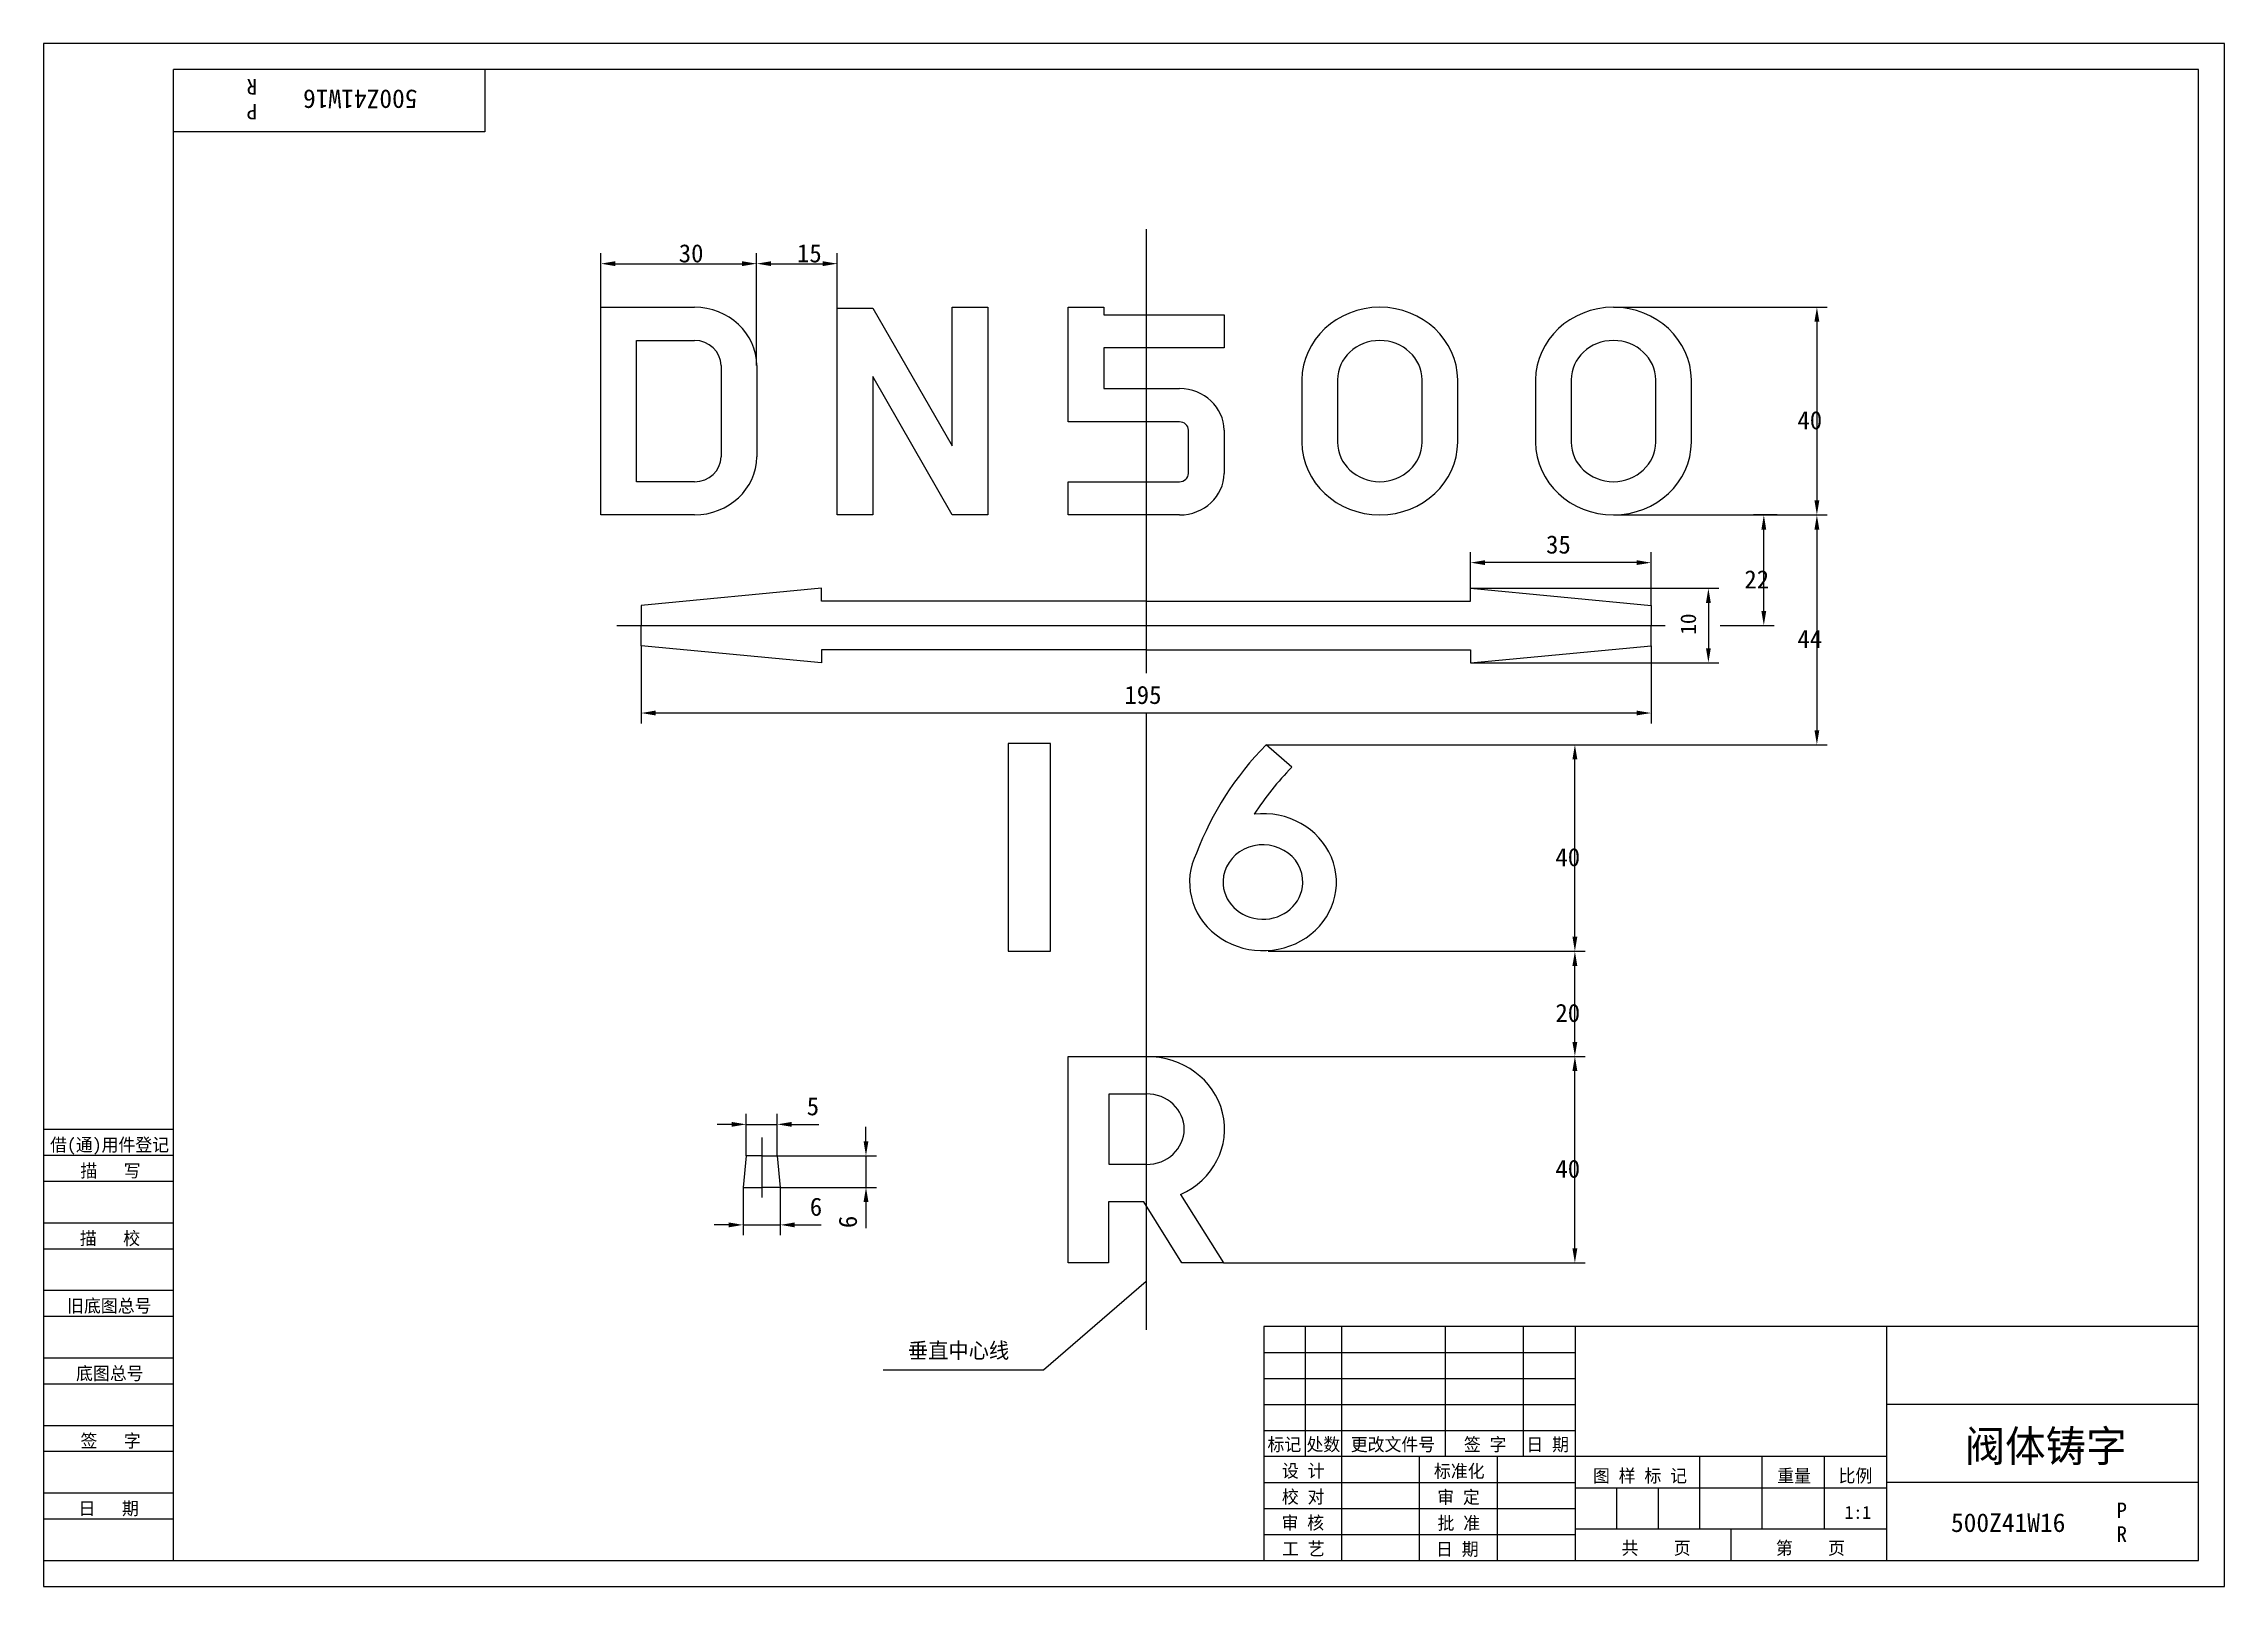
# Model space of a CAD drawing. Header units: metres. Extents: x 0 to 420, y 0 to 297.
import ezdxf

# ---------------------------------------------------------------- set-up
doc = ezdxf.new("R2010")
doc.units = ezdxf.units.M
for name, color, linetype in [('C', 6, 'Continuous'), ('D', 1, 'Continuous'), ('FL', 5, 'Continuous'), ('T', 7, 'Continuous'), ('TL', 4, 'Continuous')]:
    doc.layers.add(name, color=color, linetype=linetype)

# ---------------------------------------------------------------- blocks, each defined once
blk = doc.blocks.new('MZ5')
blk.add_lwpolyline([(0, 0), (0, 1.6), (5, 1.6, 0.41), (5.4, 2), (5.4, 4.08, 0.41), (5, 4.48), (0, 4.48), (0, 10), (1.6, 10), (1.6, 9.64), (7, 9.64), (7, 8.04), (1.6, 8.04), (1.6, 6.08), (5, 6.08, -0.41), (7, 4.08), (7, 2, -0.41), (5, 0)], format="xyb", close=True)
blk = doc.blocks.new('MZR')
at = {"linetype": 'CONTINUOUS'}
blk.add_lwpolyline([(3.5, 9.94, -0.8), (5.04, 3.29), (6.98, 0), (5.11, 0), (3.4, 2.94), (1.81, 2.94), (1.81, 0), (0, 0), (0, 9.94), (3.5, 9.94)], format="xyb", dxfattribs=at)
blk.add_lwpolyline([(1.84, 4.74), (1.84, 8.14), (3.51, 8.14, -1), (3.51, 4.74)], format="xyb", close=True, dxfattribs=at)
blk = doc.blocks.new('TUKUN3')
at = {"layer": 'FL'}
for p, q in [((420, 297), (0, 297)), ((0, 297), (0, 0)), ((420, 0), (420, 297)), ((0, 78), (25, 78)), ((0, 70), (25, 70)), ((0, 65), (25, 65)), ((0, 57), (25, 57)), ((0, 52), (25, 52)), ((243, 25), (243, 50)), ((250, 5), (250, 50)), ((270, 25), (270, 50)), ((285, 25), (285, 50)), ((0, 44), (25, 44)), ((235, 45), (295, 45)), ((0, 39), (25, 39)), ((235, 40), (295, 40)), ((235, 35), (295, 35)), ((0, 31), (25, 31)), ((235, 30), (295, 30)), ((0, 26), (25, 26)), ((280, 5), (280, 25)), ((0, 18), (25, 18)), ((235, 20), (295, 20)), ((0, 13), (25, 13)), ((235, 15), (295, 15)), ((235, 10), (295, 10)), ((0, 0), (420, 0))]:
    blk.add_line(p, q, dxfattribs=at)
at = {"layer": 'TL'}
for p, q in [((415, 292), (25, 292)), ((25, 5), (25, 292)), ((85, 292), (85, 280)), ((415, 5), (415, 292)), ((85, 280), (25, 280)), ((0, 88), (25, 88)), ((0, 83), (25, 83)), ((415, 50), (235, 50)), ((235, 50), (235, 5)), ((295, 5), (295, 50)), ((355, 5), (355, 50)), ((415, 35), (355, 35)), ((355, 25), (235, 25)), ((265, 5), (265, 25)), ((319, 11), (319, 25)), ((331, 11), (331, 25)), ((343, 11), (343, 25)), ((295, 19), (355, 19)), ((303, 11), (303, 19)), ((311, 11), (311, 19)), ((415, 20), (355, 20)), ((355, 11), (295, 11)), ((325, 5), (325, 11)), ((0, 5), (415, 5))]:
    blk.add_line(p, q, dxfattribs=at)
at = {"layer": 'T'}
for s, p in [('借(通)用件登记', (1.26, 83.76)), ('描   写', (7.09, 78.76)), ('描   校', (6.98, 65.76)), ('旧底图总号', (4.52, 52.76)), ('底图总号', (6.25, 39.76)), ('签   字', (7.1, 26.76)), ('标记', (235.71, 26.07)), ('处数', (243.22, 26.07)), ('更改文件号', (251.75, 26.07)), ('签 字', (273.53, 26.07)), ('日 期', (285.57, 26.07)), ('设 计', (238.5, 20.99)), ('标准化', (267.77, 20.93)), ('图 样 标 记', (298.4, 20.04)), ('重量', (333.88, 20.04)), ('比例', (345.7, 20.04)), ('校 对', (238.48, 15.99)), ('审 定', (268.39, 15.93)), ('日   期', (6.72, 13.76)), ('审 核', (238.41, 10.99)), ('批 准', (268.46, 10.93)), ('工 艺', (238.52, 5.99)), ('日 期', (268.18, 5.93)), ('共    页', (303.91, 6.13)), ('第    页', (333.62, 6.13))]:
    blk.add_text(s, height=2.5, dxfattribs=at).set_placement(p)
blk = doc.blocks.new('MZD')
for points in [[(7, 7.2), (7, 2.8, -0.41), (4.2, 0), (0, 0), (0, 10), (4.2, 10, -0.41)], [(5.4, 7.2), (5.4, 2.8, -0.41), (4.2, 1.6), (1.6, 1.6), (1.6, 8.4), (4.2, 8.4, -0.41)]]:
    blk.add_lwpolyline(points, format="xyb", close=True)
blk = doc.blocks.new('MZ1')
blk.add_lwpolyline([(4.45, 0), (4.45, 10), (2.55, 10), (2.55, 0)], close=True)
blk = doc.blocks.new('MZN')
blk.add_lwpolyline([(0.12, 0), (0.12, 9.96), (1.72, 9.96), (5.28, 3.33), (5.28, 10), (6.88, 10), (6.88, 0), (5.28, 0), (1.72, 6.67), (1.72, 0)], close=True)
blk = doc.blocks.new('MZ0')
at = {"linetype": 'CONTINUOUS'}
for points in [[(7, 6.5, 0.41), (3.5, 10, 0.41), (0, 6.5), (0, 3.5, 0.41), (3.5, 0, 0.41), (7, 3.5)], [(5.4, 6.5, 0.41), (3.5, 8.4, 0.41), (1.6, 6.5), (1.6, 3.5, 0.41), (3.5, 1.6, 0.41), (5.4, 3.5)]]:
    blk.add_lwpolyline(points, format="xyb", close=True, dxfattribs=at)
blk = doc.blocks.new('MZ6')
for points in [[(3.64, 9.94, 0.1), (0.52, 4.73, 3.87), (3.11, 6.6, -0.05), (4.8, 8.86)], [(1.71, 3.39, 1), (5.29, 3.28, 1)]]:
    blk.add_lwpolyline(points, format="xyb", close=True)

msp = doc.modelspace()

# ---------------------------------------------------------------- linework, layer by layer
at = {"layer": 'C'}
for p, q in [((212.32, 261.29), (212.32, 175.83)), ((110.42, 184.97), (312.29, 184.97)), ((212.32, 168.13), (212.32, 75.8)), ((138.3, 86.4), (138.3, 74.87)), ((212.32, 75.8), (212.32, 49.36))]:
    msp.add_line(p, q, dxfattribs=at)
at = {"layer": 'D'}
for p, q in [((107.32, 246.26), (107.32, 256.64)), ((137.32, 235.06), (137.32, 256.64)), ((152.85, 246.1), (152.85, 256.64)), ((110.12, 254.64), (134.52, 254.64)), ((140.12, 254.64), (150.05, 254.64)), ((302.32, 246.26), (343.52, 246.26)), ((341.52, 243.46), (341.52, 209.06)), ((302.32, 206.26), (326.85, 206.26)), ((326.85, 206.26), (343.52, 206.26)), ((333.86, 206.26), (329.3, 206.26)), ((331.3, 187.77), (331.3, 203.46)), ((341.52, 203.46), (341.52, 164.83)), ((274.82, 192.17), (274.82, 199.08)), ((309.58, 188.86), (309.58, 199.08)), ((306.78, 197.08), (277.62, 197.08)), ((274.82, 192.14), (322.62, 192.14)), ((320.62, 189.34), (320.62, 180.61)), ((322.86, 184.97), (333.3, 184.97)), ((115.06, 181.08), (115.06, 166.13)), ((309.58, 181.08), (309.58, 166.13)), ((274.82, 177.81), (322.62, 177.81)), ((306.78, 168.13), (117.86, 168.13)), ((235.44, 162.03), (296.91, 162.03)), ((296.91, 162.03), (343.52, 162.03)), ((294.91, 125.06), (294.91, 159.23)), ((235.84, 122.26), (296.91, 122.26)), ((294.91, 104.83), (294.91, 119.46)), ((212.31, 102.03), (296.91, 102.03)), ((294.91, 65.06), (294.91, 99.23)), ((132.5, 88.94), (129.7, 88.94)), ((135.3, 82.88), (135.3, 90.94)), ((135.3, 88.94), (141.28, 88.94)), ((141.28, 82.88), (141.28, 90.94)), ((144.08, 88.94), (146.88, 88.94)), ((146.88, 88.94), (149.3, 88.94)), ((158.38, 85.68), (158.38, 88.48)), ((141.28, 82.88), (160.38, 82.88)), ((158.38, 82.88), (158.38, 76.82)), ((134.72, 76.82), (134.72, 67.59)), ((141.87, 76.82), (160.38, 76.82)), ((141.87, 76.82), (141.87, 67.59)), ((158.38, 74.02), (158.38, 71.22)), ((131.92, 69.59), (129.12, 69.59)), ((134.72, 69.59), (141.87, 69.59)), ((144.67, 69.59), (147.47, 69.59)), ((147.47, 69.59), (149.73, 69.59)), ((158.38, 71.22), (158.38, 68.97)), ((227.22, 62.26), (296.91, 62.26)), ((212.32, 58.7), (192.55, 41.59)), ((192.55, 41.59), (161.71, 41.59))]:
    msp.add_line(p, q, dxfattribs=at)
for points in [[(110.12, 255.11), (110.12, 254.17), (107.32, 254.64)], [(134.52, 255.11), (134.52, 254.17), (137.32, 254.64)], [(140.12, 255.11), (140.12, 254.17), (137.32, 254.64)], [(150.05, 255.11), (150.05, 254.17), (152.85, 254.64)], [(341.05, 243.46), (341.99, 243.46), (341.52, 246.26)], [(330.83, 203.46), (331.76, 203.46), (331.3, 206.26)], [(341.05, 209.06), (341.99, 209.06), (341.52, 206.26)], [(341.05, 203.46), (341.99, 203.46), (341.52, 206.26)], [(277.62, 197.55), (277.62, 196.62), (274.82, 197.08)], [(306.78, 197.55), (306.78, 196.62), (309.58, 197.08)], [(320.16, 189.34), (321.09, 189.34), (320.62, 192.14)], [(330.83, 187.77), (331.76, 187.77), (331.3, 184.97)], [(320.16, 180.61), (321.09, 180.61), (320.62, 177.81)], [(117.86, 168.6), (117.86, 167.67), (115.06, 168.13)], [(306.78, 168.6), (306.78, 167.67), (309.58, 168.13)], [(341.05, 164.83), (341.99, 164.83), (341.52, 162.03)], [(294.44, 159.23), (295.38, 159.23), (294.91, 162.03)], [(294.44, 125.06), (295.38, 125.06), (294.91, 122.26)], [(294.44, 119.46), (295.38, 119.46), (294.91, 122.26)], [(294.44, 104.83), (295.38, 104.83), (294.91, 102.03)], [(294.44, 99.23), (295.38, 99.23), (294.91, 102.03)], [(132.5, 89.41), (132.5, 88.48), (135.3, 88.94)], [(144.08, 89.41), (144.08, 88.48), (141.28, 88.94)], [(157.92, 85.68), (158.85, 85.68), (158.38, 82.88)], [(157.92, 74.02), (158.85, 74.02), (158.38, 76.82)], [(131.92, 70.06), (131.92, 69.12), (134.72, 69.59)], [(144.67, 70.06), (144.67, 69.12), (141.87, 69.59)], [(294.44, 65.06), (295.38, 65.06), (294.91, 62.26)]]:
    msp.add_solid(points, dxfattribs=at)
at = {"layer": 'TL'}
for p, q in [((149.82, 192.14), (115.06, 188.86)), ((149.82, 189.64), (149.82, 192.14)), ((212.32, 189.64), (149.82, 189.64)), ((212.32, 189.64), (274.82, 189.64)), ((274.82, 192.14), (309.58, 188.86)), ((274.82, 189.64), (274.82, 192.14)), ((115.06, 188.86), (115.06, 184.97)), ((115.06, 181.08), (115.06, 184.97)), ((309.58, 188.86), (309.58, 184.97)), ((309.58, 181.08), (309.58, 184.97)), ((149.82, 177.81), (115.06, 181.08)), ((274.82, 177.81), (309.58, 181.08)), ((212.32, 180.31), (149.82, 180.31)), ((149.82, 180.31), (149.82, 177.81)), ((212.32, 180.31), (274.82, 180.31)), ((274.82, 180.31), (274.82, 177.81)), ((135.3, 82.88), (134.72, 76.82)), ((138.3, 82.88), (135.3, 82.88)), ((138.3, 82.88), (141.3, 82.88)), ((141.3, 82.88), (141.87, 76.82)), ((134.72, 76.82), (138.3, 76.82)), ((141.87, 76.82), (138.3, 76.82))]:
    msp.add_line(p, q, dxfattribs=at)

# ---------------------------------------------------------------- block references
at = {"layer": 'D'}
msp.add_blockref('TUKUN3', (0, 0), dxfattribs=at)
at = {"layer": 'TL', "xscale": 4.29, "yscale": 4, "zscale": 4.29}
for name, p in [('MZD', (107.32, 206.26)), ('MZN', (152.32, 206.26)), ('MZ5', (197.32, 206.26)), ('MZ0', (242.32, 206.26)), ('MZ0', (287.32, 206.26)), ('MZ1', (174.82, 122.26)), ('MZ6', (219.82, 122.26)), ('MZR', (197.32, 62.26))]:
    msp.add_blockref(name, p, dxfattribs=at)

# ---------------------------------------------------------------- texts
at = {"layer": 'D'}
for s, height, rotation, p in [('R', 3, 180, (41.14, 290.19)), ('500Z41W16', 3.6, 180, (72.01, 288.12)), ('P', 3, 180, (41.14, 285.4)), ('10', 3, 90, (318.24, 183.21)), ('6', 3.5, 90, (156.63, 68.97))]:
    msp.add_text(s, height=height, rotation=rotation, dxfattribs=at).set_placement(p)
for s, height, p in [('35', 3.5, (289.36, 198.83)), ('195', 3.5, (208.15, 169.88)), ('5', 3.5, (146.97, 90.69)), ('6', 3.5, (147.56, 71.34)), ('垂直中心线', 3, (166.46, 43.91)), ('阀体铸字', 6, (369.97, 24)), ('1:1', 2.5, (346.86, 13)), ('500Z41W16', 3.6, (367.34, 10.47)), ('P', 3, (399.2, 13.13)), ('R', 3, (399.2, 8.57))]:
    msp.add_text(s, height=height, dxfattribs=at).set_placement(p)
at = {"layer": 'D', "char_height": 3.5, "attachment_point": 1}
for s, insert in [('\\A1;30', (122.32, 258.39)), ('\\A1;15', (145.09, 258.39)), ('\\A1;40', (337.77, 226.26)), ('\\A1;22', (327.55, 195.61)), ('\\A1;44', (337.77, 184.14)), ('\\A1;40', (291.16, 142.14)), ('\\A1;20', (291.16, 112.15)), ('\\A1;40', (291.16, 82.15))]:
    msp.add_mtext(s, dxfattribs=dict(at, insert=insert))

doc.saveas('drawing.dxf')
